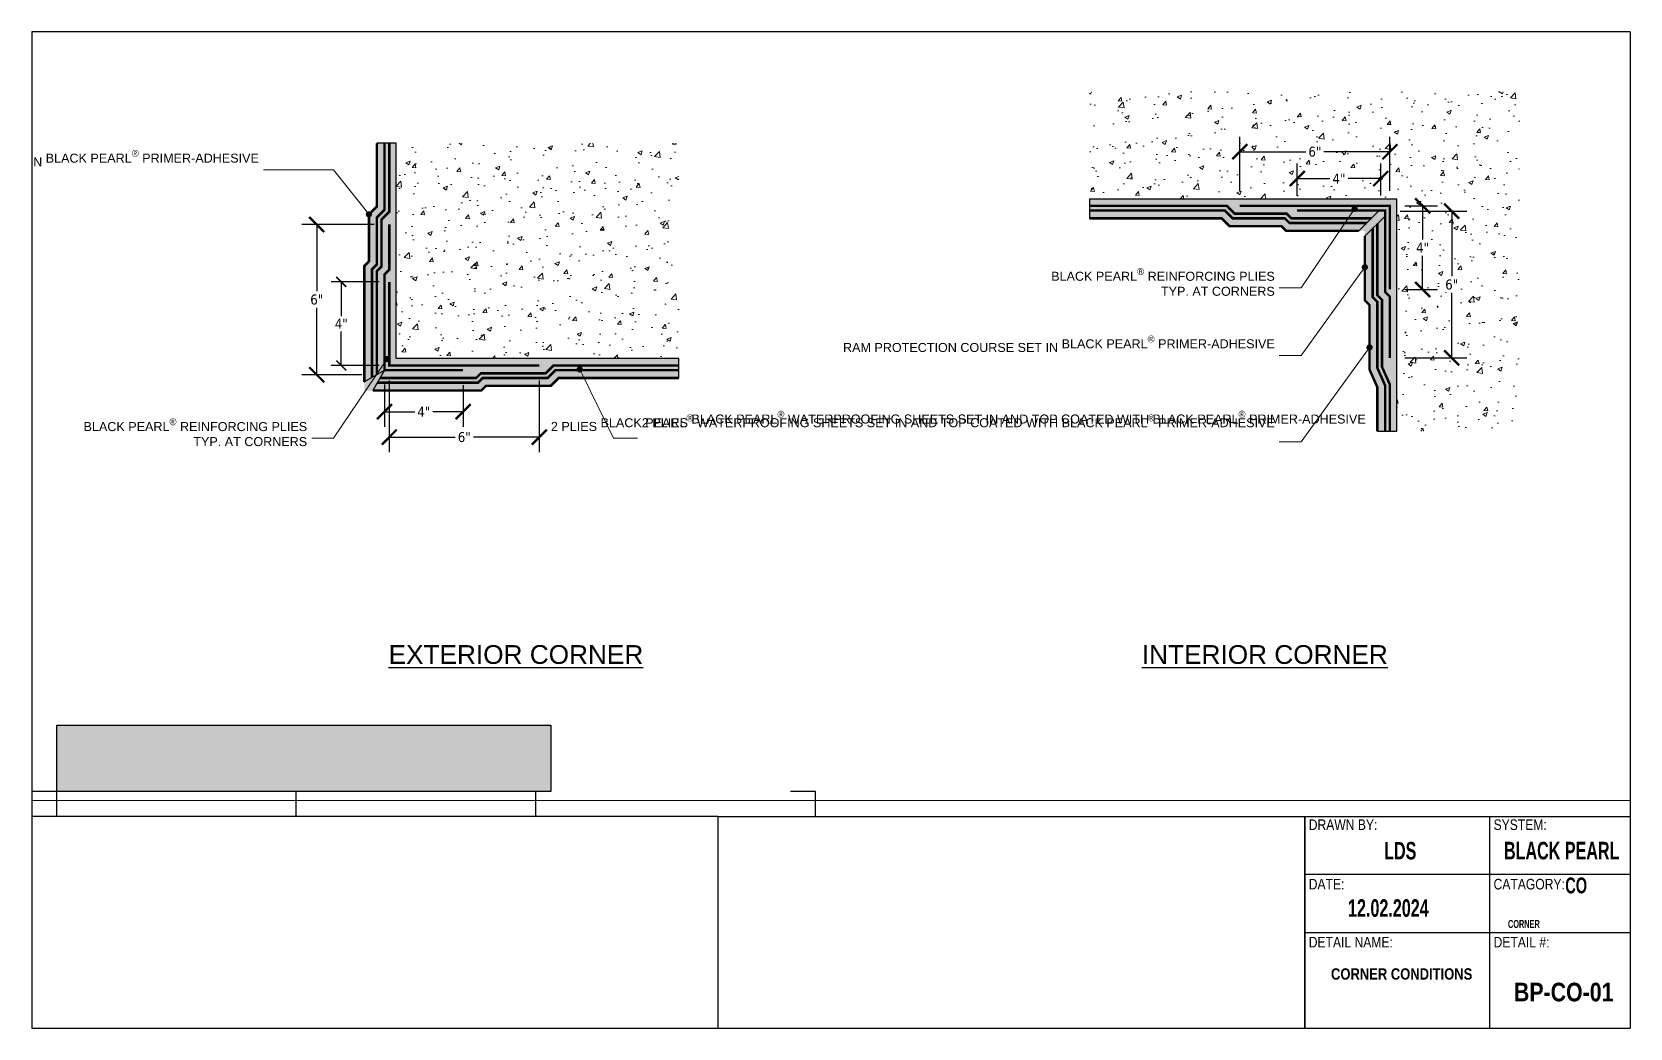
# Paper-space layout '11x17' of a CAD drawing. Header units: inches. Extents: x 0.6 to 16.6, y 0.6 to 10.6.
# The model-space entities are those that its viewports show. They can reach past a viewport. Long polylines and large blocks are cut down to what shows.
import ezdxf
from ezdxf import colors
from ezdxf.entities.mleader import LeaderData, LeaderLine
from ezdxf.math import Vec2, Vec3

# ---------------------------------------------------------------- set-up
doc = ezdxf.new("R2010")
doc.units = ezdxf.units.IN
doc.header["$MEASUREMENT"] = 0
doc.layers.get('Defpoints').update_dxf_attribs({"color": 103})
for name, color, linetype in [('A-ANNO-TITLE', 7, 'Continuous'), ('SELF ADHERING BUTYL FLASHING TAPE', 10, 'Continuous'), ('Title Block Lines', 7, 'Continuous')]:
    doc.layers.add(name, color=color, linetype=linetype)
for name, color, linetype, lineweight in [('BP Dimensions', 20, 'Continuous', 0), ('BP Others', 190, 'Continuous', 0), ('BP Primer', 2, 'Continuous', 0), ('BP Text', 20, 'Continuous', 0), ('Others', 190, 'Continuous', 0), ('RAM Black Pearl Sheet', 165, 'Continuous', 0), ('Ram Mastic', 191, 'Continuous', 0), ('Text', 20, 'Continuous', 0), ('Title Block Text', 20, 'Continuous', 0)]:
    doc.layers.add(name, color=color, linetype=linetype, lineweight=lineweight)
doc.layers.add('BP Protection Course', color=7, linetype='Continuous', lineweight=0, true_color=0x216123)
doc.styles.add('Annotative', font='tahoma.ttf')
doc.styles.add('GENERATED_STYLE_1', font='ARIALN.TTF')
doc.styles.add('GENERATED_STYLE_6', font='ARIALNB.TTF')
doc.styles.add('GENERATED_STYLE_8', font='ARIALNB.TTF', dxfattribs={"width": 0.8})
doc.styles.get("Standard").update_dxf_attribs({"font": 'ARIALN.TTF'})
doc.styles.add('TitleBlock', font='sanss___.ttf', dxfattribs={"height": 0.125})
doc.dimstyles.new('Annotative', dxfattribs={"dimscale": 0, "dimtxt": 0.09375, "dimasz": 0.09375, "dimexe": 0.09375, "dimexo": 0.09375, "dimgap": 0.0625, "dimtad": 0, "dimtih": 1, "dimtoh": 1, "dimlfac": -1, "dimzin": 3, "dimdsep": 46, "dimlunit": 4, "dimtxsty": 'Annotative', "dimblk": 'ARCHTICK', "dimcen": 0.09, "dimclrd": 256, "dimclre": 256, "dimclrt": 256, "dimadec": 0, "dimazin": 2, "dimtfac": 1, "dimtix": 1, "dimtofl": 0, "dimtmove": 1, "dimatfit": 1, "dimldrblk": 'CLOSEDBLANK', "dimfxl": 1, "dimtfill": 1, "dimtolj": 1, "dimtzin": 0, "dimarcsym": 0})

# ---------------------------------------------------------------- blocks, each defined once
blk = doc.blocks.new('Barrett Title Block LDS')
h = blk.add_hatch()
h.set_pattern_fill('HONEY', color=160, scale=2)
h.set_pattern_definition([(0, (-14.79494, -0.4674), (0.375, 0.2165064), [0.25, -0.5]), (120, (-14.79494, -0.4674), (-0.375, 0.2165064), [0.25, -0.5]), (60, (-14.79494, -0.4674), (8e-17, 0.4330127), [-0.5, 0.25])])
h.paths.add_polyline_path([(7.134, 2.152), (7.147, 2.152), (7.147, 2.143), (7.134, 2.143)])
at = {"layer": 'Ram Mastic'}
h = blk.add_hatch(dxfattribs=at)
h.set_pattern_fill('HONEY', color=256, scale=1.714998)
h.set_pattern_definition([(0, (-13.46107, 1.3637), (0.3215622, 0.185654), [0.214375, -0.4287496]), (120, (-13.46107, 1.3637), (-0.3215622, 0.185654), [0.214375, -0.4287496]), (60, (-13.46107, 1.3637), (7e-17, 0.371308), [-0.4287496, 0.214375])])
h.paths.add_polyline_path([(3.733, 2.342), (3.773, 2.342), (3.773, 2.31), (3.733, 2.31)])
h = blk.add_hatch(dxfattribs=at)
h.set_pattern_fill('HONEY', color=256, scale=1.714998)
h.set_pattern_definition([(0, (-13.63047, 0.7278), (0.3215622, 0.185654), [0.214375, -0.4287496]), (120, (-13.63047, 0.7278), (-0.3215622, 0.185654), [0.214375, -0.4287496]), (60, (-13.63047, 0.7278), (7e-17, 0.371308), [-0.4287496, 0.214375])])
h.paths.add_polyline_path([(3.458, 0.971), (3.498, 0.971), (3.498, 0.916), (3.458, 0.916)])
at = {"layer": 'SELF ADHERING BUTYL FLASHING TAPE', "linetype": 'Continuous'}
h = blk.add_hatch(dxfattribs=at)
h.set_pattern_fill('ANSI31', color=30)
h.set_pattern_definition([(45, (0.74292, 1.41906), (-0.0883883, 0.0883883), [])])
h.paths.add_polyline_path([(6.83, 1.08), (6.835, 1.068), (6.838, 1.057), (6.86, 1.066), (6.858, 1.074), (6.853, 1.086), (6.847, 1.099), (6.838, 1.106), (6.818, 1.099), (6.824, 1.093)])
h = blk.add_hatch(dxfattribs=at)
h.set_pattern_fill('ANSI31', color=30)
h.set_pattern_definition([(45, (0.74292, 1.26022), (-0.0883883, 0.0883883), [])])
h.paths.add_polyline_path([(6.83, 0.921), (6.835, 0.909), (6.838, 0.898), (6.86, 0.908), (6.858, 0.915), (6.853, 0.927), (6.847, 0.94), (6.838, 0.947), (6.818, 0.94), (6.824, 0.934)])
at = {"layer": 'Title Block Lines', "linetype": 'Continuous'}
for p, q in [((16.489, 10.488), (0.51, 10.488)), ((0.51, 10.488), (0.51, 0.533)), ((7.367, 2.647), (16.489, 2.647)), ((13.238, 0.533), (13.238, 2.647)), ((15.086, 0.533), (15.086, 2.647)), ((0.51, 0.533), (16.489, 0.533)), ((3.948, 0.533), (13.903, 0.533))]:
    blk.add_line(p, q, dxfattribs=at)
at = {"layer": 'Title Block Lines'}
for points in [[(16.489, 10.488), (16.489, 0.533)], [(7.367, 2.647), (0.51, 2.647)], [(7.367, 2.647), (7.367, 0.533)], [(13.238, 2.647), (13.238, 0.533)], [(16.489, 2.287), (16.489, 1.41)], [(16.489, 2.287), (16.489, 0.533)], [(16.489, 2.066), (13.238, 2.066)], [(16.489, 1.486), (13.238, 1.486)]]:
    blk.add_lwpolyline(points, dxfattribs=at)
at = {"layer": 'Title Block Lines', "linetype": 'Continuous', "char_height": 0.10572, "attachment_point": 1, "style": 'GENERATED_STYLE_1'}
for s, insert in [('\\A1;\\pxql;DRAWN BY:', (13.276, 2.618)), ('\\A1;\\pxql;SYSTEM:', (15.124, 2.618)), ('\\A1;\\pxql;DATE:', (13.276, 2.024)), ('\\A1;\\pxql;CATAGORY:', (15.124, 2.024)), ('\\A1;\\pxql;DETAIL NAME:', (13.276, 1.444)), ('\\A1;\\pxql;DETAIL #:', (15.124, 1.444))]:
    blk.add_mtext(s, dxfattribs=dict(at, insert=insert))
blk = doc.blocks.new('_ArchTick')
at = {"color": 0, "linetype": 'ByBlock', "const_width": 0.15}
blk.add_lwpolyline([(-0.5, -0.5), (0.5, 0.5)], dxfattribs=at)
blk = doc.blocks.new('*D28')
at = {"layer": 'BP Dimensions', "lineweight": -2, "transparency": 16777216}
for p, q in [((457.85, 70.66), (455.931, 70.66)), ((456.331, 70.66), (456.331, 69.253)), ((456.331, 67.321), (456.331, 68.728)), ((457.85, 67.321), (455.931, 67.321))]:
    blk.add_line(p, q, dxfattribs=at)
at = {"layer": 'Defpoints', "color": 0, "transparency": 16777216}
for p in [(458.25, 70.66), (456.331, 67.321), (458.25, 67.321)]:
    blk.add_point(p, dxfattribs=at)
at = {"layer": 'BP Dimensions', "lineweight": -2, "transparency": 16777216, "xscale": 0.4, "yscale": 0.4, "zscale": 0.4}
for p, rotation in [((456.331, 70.66), 90), ((456.331, 67.321), 270)]:
    blk.add_blockref('_ArchTick', p, dxfattribs=dict(at, rotation=rotation))
at = {"layer": 'BP Dimensions', "transparency": 16777216, "insert": (456.331, 68.991), "char_height": 0.4, "attachment_point": 5, "style": 'Annotative', "bg_fill": 3, "box_fill_scale": 1.25, "bg_fill_color": 256, "bg_fill_true_color": 13158600, "bg_fill_transparency": 0}
blk.add_mtext('\\A1;4"', dxfattribs=at)
blk = doc.blocks.new('_ClosedBlank')
at = {"color": 0, "linetype": 'ByBlock', "lineweight": -2}
for p, q in [((-1, 0.17), (0, 0)), ((-1, 0.17), (-1, -0.17)), ((0, 0), (-1, -0.17))]:
    blk.add_line(p, q, dxfattribs=at)
blk = doc.blocks.new('*D50')
at = {"layer": 'BP Dimensions', "lineweight": -2, "transparency": 16777216}
for p, q in [((457.65, 72.958), (454.75, 72.958)), ((455.35, 72.958), (455.35, 70.289)), ((455.35, 66.954), (455.35, 69.623)), ((457.15, 66.954), (454.75, 66.954))]:
    blk.add_line(p, q, dxfattribs=at)
at = {"layer": 'Defpoints', "color": 0, "transparency": 16777216}
for p in [(458.25, 72.958), (455.35, 66.954), (457.75, 66.954)]:
    blk.add_point(p, dxfattribs=at)
at = {"layer": 'BP Dimensions', "lineweight": -2, "transparency": 16777216, "xscale": 0.6, "yscale": 0.6, "zscale": 0.6}
for p, rotation in [((455.35, 72.958), 90), ((455.35, 66.954), 270)]:
    blk.add_blockref('_ArchTick', p, dxfattribs=dict(at, rotation=rotation))
at = {"layer": 'BP Dimensions', "transparency": 16777216, "insert": (455.35, 69.956), "char_height": 0.4, "attachment_point": 5, "style": 'Annotative', "bg_fill": 3, "box_fill_scale": 1.25, "bg_fill_color": 256, "bg_fill_true_color": 13158600, "bg_fill_transparency": 0}
blk.add_mtext('\\A1;6"', dxfattribs=at)
blk = doc.blocks.new('*D52')
at = {"layer": 'BP Dimensions', "lineweight": -2, "transparency": 16777216}
for p, q in [((458.062, 66.564), (458.062, 64.875)), ((461.202, 66.534), (461.202, 64.875)), ((458.062, 65.475), (459.267, 65.475)), ((461.202, 65.475), (459.997, 65.475))]:
    blk.add_line(p, q, dxfattribs=at)
at = {"layer": 'Defpoints', "color": 0, "transparency": 16777216}
for p in [(458.062, 67.164), (461.202, 67.134), (461.202, 65.475)]:
    blk.add_point(p, dxfattribs=at)
at = {"layer": 'BP Dimensions', "lineweight": -2, "transparency": 16777216, "xscale": 0.6, "yscale": 0.6, "zscale": 0.6, "rotation": 180}
blk.add_blockref('_ArchTick', (458.062, 65.475), dxfattribs=at)
at = {"layer": 'BP Dimensions', "lineweight": -2, "transparency": 16777216, "xscale": 0.6, "yscale": 0.6, "zscale": 0.6}
blk.add_blockref('_ArchTick', (461.202, 65.475), dxfattribs=at)
at = {"layer": 'BP Dimensions', "transparency": 16777216, "insert": (459.632, 65.475), "char_height": 0.4, "attachment_point": 5, "style": 'Annotative', "bg_fill": 3, "box_fill_scale": 1.25, "bg_fill_color": 256, "bg_fill_true_color": 13158600, "bg_fill_transparency": 0}
blk.add_mtext('\\A1;4"', dxfattribs=at)
blk = doc.blocks.new('*D51')
at = {"layer": 'BP Dimensions', "lineweight": -2, "transparency": 16777216}
for p, q in [((458.25, 66.721), (458.25, 63.857)), ((464.25, 66.721), (464.25, 63.857)), ((458.25, 64.457), (460.891, 64.457)), ((464.25, 64.457), (461.609, 64.457))]:
    blk.add_line(p, q, dxfattribs=at)
at = {"layer": 'Defpoints', "color": 0, "transparency": 16777216}
for p in [(458.25, 67.321), (464.25, 67.321), (464.25, 64.457)]:
    blk.add_point(p, dxfattribs=at)
at = {"layer": 'BP Dimensions', "lineweight": -2, "transparency": 16777216, "xscale": 0.6, "yscale": 0.6, "zscale": 0.6, "rotation": 180}
blk.add_blockref('_ArchTick', (458.25, 64.457), dxfattribs=at)
at = {"layer": 'BP Dimensions', "lineweight": -2, "transparency": 16777216, "xscale": 0.6, "yscale": 0.6, "zscale": 0.6}
blk.add_blockref('_ArchTick', (464.25, 64.457), dxfattribs=at)
at = {"layer": 'BP Dimensions', "transparency": 16777216, "insert": (461.25, 64.457), "char_height": 0.4, "attachment_point": 5, "style": 'Annotative', "bg_fill": 3, "box_fill_scale": 1.25, "bg_fill_color": 256, "bg_fill_true_color": 13158600, "bg_fill_transparency": 0}
blk.add_mtext('\\A1;6"', dxfattribs=at)
blk = doc.blocks.new('*D54')
at = {"layer": 'BP Dimensions', "lineweight": -2, "transparency": 16777216}
for p, q in [((492.268, 74.303), (492.268, 76.466)), ((498.269, 74.303), (498.269, 76.466)), ((492.268, 75.866), (494.91, 75.866)), ((498.269, 75.866), (495.627, 75.866))]:
    blk.add_line(p, q, dxfattribs=at)
at = {"layer": 'Defpoints', "color": 0, "transparency": 16777216}
for p in [(498.269, 75.866), (492.268, 73.703), (498.269, 73.703)]:
    blk.add_point(p, dxfattribs=at)
at = {"layer": 'BP Dimensions', "lineweight": -2, "transparency": 16777216, "xscale": 0.6, "yscale": 0.6, "zscale": 0.6, "rotation": 180}
blk.add_blockref('_ArchTick', (492.268, 75.866), dxfattribs=at)
at = {"layer": 'BP Dimensions', "lineweight": -2, "transparency": 16777216, "xscale": 0.6, "yscale": 0.6, "zscale": 0.6}
blk.add_blockref('_ArchTick', (498.269, 75.866), dxfattribs=at)
at = {"layer": 'BP Dimensions', "transparency": 16777216, "insert": (495.269, 75.866), "char_height": 0.4, "attachment_point": 5, "style": 'Annotative', "bg_fill": 3, "box_fill_scale": 1.25, "bg_fill_color": 256, "bg_fill_true_color": 13158600, "bg_fill_transparency": 0}
blk.add_mtext('\\A1;6"', dxfattribs=at)
blk = doc.blocks.new('*D56')
at = {"layer": 'BP Dimensions', "lineweight": -2, "transparency": 16777216}
for p, q in [((494.566, 74.108), (494.566, 75.394)), ((494.566, 74.794), (495.87, 74.794)), ((497.904, 74.794), (496.6, 74.794)), ((497.904, 74.115), (497.904, 75.394))]:
    blk.add_line(p, q, dxfattribs=at)
at = {"layer": 'Defpoints', "color": 0, "transparency": 16777216}
for p in [(497.904, 74.794), (494.566, 73.508), (497.904, 73.515)]:
    blk.add_point(p, dxfattribs=at)
at = {"layer": 'BP Dimensions', "lineweight": -2, "transparency": 16777216, "xscale": 0.6, "yscale": 0.6, "zscale": 0.6, "rotation": 180}
blk.add_blockref('_ArchTick', (494.566, 74.794), dxfattribs=at)
at = {"layer": 'BP Dimensions', "lineweight": -2, "transparency": 16777216, "xscale": 0.6, "yscale": 0.6, "zscale": 0.6}
blk.add_blockref('_ArchTick', (497.904, 74.794), dxfattribs=at)
at = {"layer": 'BP Dimensions', "transparency": 16777216, "insert": (496.235, 74.794), "char_height": 0.4, "attachment_point": 5, "style": 'Annotative', "bg_fill": 3, "box_fill_scale": 1.25, "bg_fill_color": 256, "bg_fill_true_color": 13158600, "bg_fill_transparency": 0}
blk.add_mtext('\\A1;4"', dxfattribs=at)
blk = doc.blocks.new('*D53')
at = {"layer": 'BP Dimensions', "lineweight": -2, "transparency": 16777216}
for p, q in [((498.681, 73.488), (501.343, 73.488)), ((500.743, 73.488), (500.743, 70.889)), ((500.743, 67.625), (500.743, 70.224)), ((498.869, 67.625), (501.343, 67.625))]:
    blk.add_line(p, q, dxfattribs=at)
at = {"layer": 'Defpoints', "color": 0, "transparency": 16777216}
for p in [(498.081, 73.488), (500.743, 73.488), (498.269, 67.625)]:
    blk.add_point(p, dxfattribs=at)
at = {"layer": 'BP Dimensions', "lineweight": -2, "transparency": 16777216, "xscale": 0.6, "yscale": 0.6, "zscale": 0.6}
for p, rotation in [((500.743, 73.488), 90), ((500.743, 67.625), 270)]:
    blk.add_blockref('_ArchTick', p, dxfattribs=dict(at, rotation=rotation))
at = {"layer": 'BP Dimensions', "transparency": 16777216, "insert": (500.743, 70.557), "char_height": 0.4, "attachment_point": 5, "style": 'Annotative', "bg_fill": 3, "box_fill_scale": 1.25, "bg_fill_color": 256, "bg_fill_true_color": 13158600, "bg_fill_transparency": 0}
blk.add_mtext('\\A1;6"', dxfattribs=at)
blk = doc.blocks.new('*D55')
at = {"layer": 'BP Dimensions', "lineweight": -2, "transparency": 16777216}
for p, q in [((498.869, 73.703), (500.18, 73.703)), ((499.58, 73.703), (499.58, 72.359)), ((499.58, 70.364), (499.58, 71.709)), ((498.869, 70.364), (500.18, 70.364))]:
    blk.add_line(p, q, dxfattribs=at)
at = {"layer": 'Defpoints', "color": 0, "transparency": 16777216}
for p in [(498.269, 73.703), (499.58, 73.703), (498.269, 70.364)]:
    blk.add_point(p, dxfattribs=at)
at = {"layer": 'BP Dimensions', "lineweight": -2, "transparency": 16777216, "xscale": 0.6, "yscale": 0.6, "zscale": 0.6}
for p, rotation in [((499.58, 73.703), 90), ((499.58, 70.364), 270)]:
    blk.add_blockref('_ArchTick', p, dxfattribs=dict(at, rotation=rotation))
at = {"layer": 'BP Dimensions', "transparency": 16777216, "insert": (499.58, 72.034), "char_height": 0.4, "attachment_point": 5, "style": 'Annotative', "bg_fill": 3, "box_fill_scale": 1.25, "bg_fill_color": 256, "bg_fill_true_color": 13158600, "bg_fill_transparency": 0}
blk.add_mtext('\\A1;4"', dxfattribs=at)
blk = doc.blocks.new('_Dot')
at = {"color": 0, "linetype": 'ByBlock', "lineweight": -2}
blk.add_line((-0.5, 0), (-1, 0), dxfattribs=at)
at = {"color": 0, "linetype": 'ByBlock', "const_width": 0.5}
blk.add_lwpolyline([(-0.25, 0, 1), (0.25, 0, 1)], format="xyb", close=True, dxfattribs=at)

msp = doc.modelspace()

# ---------------------------------------------------------------- hatches: boundary and pattern name
at = {"layer": 'BP Others'}
h = msp.add_hatch(dxfattribs=at)
h.set_pattern_fill('CONCRETE', color=256, scale=0.25, pattern_type=2)
h.set_pattern_definition([(50, (460.3837, 61.7585), (1.79315, -0.15688), [0.1875, -2.0625]), (355, (460.3837, 61.7585), (-0.34688, 1.88048), [0.15, -1.65]), (100.4514, (460.5332, 61.7454), (1.446273, 1.7236), [0.15935, -1.752855]), (46.184, (460.3837, 62.2585), (2.6681, -0.4138), [0.28125, -3.09375]), (96.6356, (460.606, 62.224), (2.33666, 2.4353), [0.23903, -2.62928]), (351.184, (460.3837, 62.2585), (2.33665, 2.4353), [0.225, -2.475]), (21, (460.6337, 62.1335), (1.49227, -1.006547), [0.1875, -2.0625]), (326, (460.6337, 62.1335), (0.60829, 1.812875), [0.15, -1.65]), (71.4514, (460.7581, 62.0496), (2.100557, 0.806326), [0.15935, -1.752855]), (37.5, (460.38374, 61.7585), (0.0304, 0.832235), [0, -1.63, 0, -1.675, 0, -1.65625]), (7.5, (460.3837, 61.7585), (0.657674, 0.98603), [0, -0.955, 0, -1.5925, 0, -0.63125]), (327.5, (459.82624, 61.7585), (1.334556, -0.056387), [0, -0.625, 0, -1.95, 0, -2.5875]), (317.5, (459.5762, 61.7585), (1.457965, 0.250262), [0, -0.8125, 0, -1.295, 0, -1.8375])])
h.paths.add_polyline_path([(503.446, 78.264), (486.26, 78.264), (486.26, 73.977), (498.543, 73.977), (498.543, 64.696), (503.446, 64.696)])
h.paths.add_polyline_path([(494.714, 75.934), (495.69, 75.934), (495.69, 76.834), (494.714, 76.834)], flags=24)
h.paths.add_polyline_path([(500.784, 71.5), (500.784, 72.476), (499.884, 72.476), (499.884, 71.5)], flags=24)
h.paths.add_polyline_path([(502.065, 69.871), (502.065, 70.847), (501.165, 70.847), (501.165, 69.871)], flags=24)
h.paths.add_polyline_path([(495.747, 74.686), (496.723, 74.686), (496.723, 75.586), (495.747, 75.586)], flags=24)
h = msp.add_hatch(dxfattribs=at)
h.set_pattern_fill('CONCRETE', color=256, scale=0.25, pattern_type=2)
h.set_pattern_definition([(50, (465.178, 61.7585), (1.79315, -0.15688), [0.1875, -2.0625]), (355, (465.178, 61.7585), (-0.34688, 1.88048), [0.15, -1.65]), (100.451, (465.3275, 61.7454), (1.44627, 1.7236), [0.15935, -1.75286]), (46.184, (465.178, 62.2585), (2.6681, -0.4138), [0.28125, -3.09375]), (96.636, (465.4004, 62.224), (2.33666, 2.4353), [0.23903, -2.6293]), (351.184, (465.178, 62.2585), (2.33665, 2.4353), [0.225, -2.475]), (21, (465.428, 62.1335), (1.49227, -1.00655), [0.1875, -2.0625]), (326, (465.428, 62.1335), (0.60829, 1.81288), [0.15, -1.65]), (71.451, (465.5524, 62.0496), (2.10056, 0.80633), [0.15935, -1.75286]), (37.5, (465.17804, 61.7585), (0.0304, 0.832235), [0, -1.63, 0, -1.675, 0, -1.65625]), (7.5, (465.178, 61.7585), (0.657674, 0.98603), [0, -0.955, 0, -1.5925, 0, -0.63125]), (327.5, (464.62054, 61.7585), (1.334556, -0.056387), [0, -0.625, 0, -1.95, 0, -2.5875]), (317.5, (464.3705, 61.7585), (1.457965, 0.25026), [0, -0.8125, 0, -1.295, 0, -1.8375])])
h.paths.add_polyline_path([(469.827, 76.208), (458.524, 76.208), (458.524, 67.595), (469.827, 67.595)])
at = {"layer": 'BP Primer'}
h = msp.add_hatch(dxfattribs=at)
h.set_pattern_fill('WOOD6', color=6, scale=0.2, pattern_type=2)
h.set_pattern_definition([(216.8699, (465.255245, 13.280996), (0.599999984, 0.400000025), [0.1, -0.9]), (206.5651, (465.375245, 13.221), (-0.19999983, -0.20000026), [0.2236068, -0.2236068]), (198.4349, (465.375245, 13.120996), (-0.40000009, -0.19999968), [0.1264912, -0.5059644])])
h.paths.add_polyline_path([(458.521, 76.208), (457.747, 76.208), (457.747, 73.677), (457.434, 73.364), (457.434, 71.486), (457.247, 71.298), (457.25, 66.321), (458.059, 67.133), (457.25, 66.321), (461.928, 66.321), (462.115, 66.508), (464.711, 66.508), (465.024, 66.821), (469.824, 66.821), (469.824, 67.595), (458.521, 67.595)])
h = msp.add_hatch(dxfattribs=at)
h.set_pattern_fill('WOOD6', color=6, scale=0.2, pattern_type=2)
h.set_pattern_definition([(216.8699, (436.462956, 25.278827), (0.599999984, 0.400000025), [0.1, -0.9]), (206.5651, (436.58296, 25.21883), (-0.19999983, -0.20000026), [0.2236068, -0.2236068]), (198.4349, (436.582956, 25.11883), (-0.400000087, -0.19999968), [0.1264912, -0.5059644])])
h.paths.add_polyline_path([(497.267, 72.701), (498.074, 73.512), (498.081, 73.512), (498.081, 73.515), (497.268, 72.702), (497.268, 69.922), (497.456, 69.735), (497.456, 67.155), (497.768, 66.451), (497.768, 64.694), (498.542, 64.694), (498.542, 73.974), (486.259, 73.974), (486.259, 73.2), (491.542, 73.2), (491.855, 72.887), (493.939, 72.887), (494.126, 72.7)])

# ---------------------------------------------------------------- linework, layer by layer
at = {"layer": 'BP Protection Course', "const_width": 0.1}
for points in [[(457.25, 66.666), (457.25, 71.299), (457.437, 71.487), (457.437, 73.365), (457.75, 73.678), (457.75, 76.208)], [(497.024, 72.703), (494.127, 72.703), (493.939, 72.89), (491.855, 72.89), (491.543, 73.203), (486.26, 73.203)], [(497.769, 64.696), (497.769, 66.454), (497.456, 67.158), (497.456, 69.738), (497.269, 69.925), (497.269, 72.496)], [(457.595, 66.321), (461.931, 66.321), (462.118, 66.509), (464.714, 66.509), (465.027, 66.821), (469.827, 66.821)]]:
    msp.add_lwpolyline(points, dxfattribs=at)
at = {"layer": 'Defpoints'}
for points in [[(458.524, 76.208), (457.75, 76.208), (457.75, 73.678), (457.437, 73.365), (457.437, 71.487), (457.25, 71.299), (457.25, 66.666), (458.062, 67.134), (457.595, 66.321), (461.931, 66.321), (462.118, 66.509), (464.714, 66.509), (465.027, 66.821), (469.827, 66.821), (469.827, 67.595), (458.524, 67.595), (458.524, 76.208)], [(498.543, 64.696), (498.543, 73.977), (486.26, 73.977), (486.26, 73.203), (491.543, 73.203), (491.855, 72.89), (493.939, 72.89), (494.127, 72.703), (497.024, 72.703), (497.848, 73.515), (498.081, 73.515), (498.081, 73.297), (497.269, 72.496), (497.269, 69.925), (497.456, 69.738), (497.456, 67.158), (497.769, 66.454), (497.769, 64.696), (498.543, 64.696)]]:
    msp.add_lwpolyline(points, dxfattribs=at)
at = {"layer": 'Others'}
for p in [(458.524, 76.208), (469.827, 67.595)]:
    msp.add_line(p, (458.524, 67.595), dxfattribs=at)
msp.add_lwpolyline([(498.543, 64.696), (498.543, 73.977), (486.26, 73.977)], dxfattribs=at)
at = {"layer": 'RAM Black Pearl Sheet', "const_width": 0.1}
for points in [[(457.562, 66.846), (457.562, 71.17), (457.75, 71.357), (457.75, 73.236), (458.062, 73.548), (458.062, 76.208)], [(457.75, 66.954), (457.75, 71.092), (457.937, 71.28), (457.937, 73.158), (458.25, 73.47), (458.25, 76.208)], [(497.531, 73.203), (494.334, 73.203), (494.147, 73.39), (492.062, 73.39), (491.75, 73.703), (486.26, 73.703)], [(497.341, 73.015), (494.256, 73.015), (494.069, 73.203), (491.985, 73.203), (491.672, 73.515), (486.26, 73.515)], [(498.269, 70.364), (498.269, 73.703), (492.268, 73.703)], [(498.269, 67.625), (498.269, 70.074), (498.081, 70.262), (498.081, 73.515), (494.55, 73.515)], [(457.937, 72.959), (457.937, 71.28), (457.75, 71.092), (457.75, 66.954)], [(458.25, 72.959), (458.25, 71.15), (458.062, 70.963), (458.062, 67.134), (461.203, 67.134)], [(498.269, 64.696), (498.269, 66.56), (497.956, 67.264), (497.956, 69.945), (497.769, 70.132), (497.769, 72.989)], [(498.081, 64.696), (498.081, 66.52), (497.769, 67.224), (497.769, 69.867), (497.581, 70.055), (497.581, 72.804)], [(458.25, 70.66), (458.25, 67.321), (464.25, 67.321)], [(457.774, 66.634), (461.801, 66.634), (461.989, 66.821), (464.585, 66.821), (464.897, 67.134), (469.827, 67.134)], [(457.882, 66.821), (461.724, 66.821), (461.911, 67.009), (464.507, 67.009), (464.82, 67.321), (469.827, 67.321)], [(457.882, 66.821), (461.203, 66.821)]]:
    msp.add_lwpolyline(points, dxfattribs=at)

# ---------------------------------------------------------------- texts
at = {"layer": 'A-ANNO-TITLE', "char_height": 0.75, "attachment_point": 1, "style": 'TitleBlock'}
for s, insert, width in [('\\pxqc;{\\LEXTERIOR CORNER}', (447.899, 56.142), 30.83419), ('\\pxqc;{\\LINTERIOR CORNER}', (478.492, 56.142), 29.55487)]:
    msp.add_mtext(s, dxfattribs=dict(at, insert=insert, width=width))

# ---------------------------------------------------------------- leaders
at = {"layer": 'Text'}
ml = msp.add_multileader_mtext('Standard', dxfattribs=at)
ml.set_content('{\\fArial|b0|i0|c0|p34;RAM PROTECTION COURSE SET IN \\A1;BLACK PEARL\\H0.75833x;\\S®^ ;\\H1.31869x; PRIMER-ADHESIVE}', color=256)
ml.set_leader_properties(color=256, lineweight=0)
ml.set_arrow_properties(name='DOT')
ml.build(insert=Vec2(0, 0))
ml.multileader.update_dxf_attribs({"text_left_attachment_type": 2, "text_right_attachment_type": 2, "dogleg_length": 0.36, "arrow_head_size": 0.25, "scale": 4})
ctx = ml.context
ctx.base_point, ctx.scale, ctx.char_height, ctx.arrow_head_size, ctx.landing_gap_size, ctx.plane_origin = Vec3(486.708, 67.725), 4, 0.36, 0.25, 0.18, Vec3(480.648, 67.916)
ctx.left_attachment, ctx.right_attachment, ctx.text_align_type = 2, 2, 2
notes = []
notes.append((ctx, [(1, (1, 1, 0), (494.724, 67.725), (-1, 0), 0.877, [(0, [(497.269, 71.25)], 0, [])])]))
ctx.mtext.insert, ctx.mtext.width, ctx.mtext.alignment, ctx.mtext.flow_direction = Vec3(493.667, 68.517), 6.82347, 3, 5
for ctx, leaders in notes:
    for number, flags, end, landing, length, lines in leaders:
        leader = LeaderData()
        leader.index, (leader.has_last_leader_line, leader.has_dogleg_vector, leader.attachment_direction) = number, flags
        leader.last_leader_point, leader.dogleg_vector, leader.dogleg_length = Vec3(end), Vec3(landing), length
        for number, points, colour, breaks in lines:
            line = LeaderLine()
            line.index, line.vertices, line.color, line.breaks = number, Vec3.list(points), colors.encode_raw_color(colour), breaks
            leader.lines.append(line)
        ctx.leaders.append(leader)

# ---------------------------------------------------------------- next in the draw order: dimensions: what is measured, and where the dimension line sits
at = {"layer": 'BP Dimensions'}
dim = msp.add_linear_dim(base=(498.269, 75.866), p1=(492.268, 73.703), p2=(498.269, 73.703), dimstyle='Annotative', override={"dimscale": 2, "dimtxt": 0.2, "dimasz": 0.3, "dimexe": 0.3, "dimexo": 0.3, "dimtix": 1, "dimtofl": 0, "dimtmove": 1, "dimatfit": 1}, dxfattribs=at)
dim.commit()
dim.dimension.update_dxf_attribs({"geometry": '*D54', "text_midpoint": (495.269, 75.866)})
dim = msp.add_linear_dim(base=(456.331, 67.321), p1=(458.25, 70.66), p2=(458.25, 67.321), angle=90, text='4"', dimstyle='Annotative', override={"dimscale": 1, "dimtxt": 0.4, "dimasz": 0.4, "dimexe": 0.4, "dimexo": 0.4, "dimtix": 1, "dimtofl": 0, "dimtmove": 1, "dimatfit": 1}, dxfattribs=at)
dim.commit()
dim.dimension.update_dxf_attribs({"geometry": '*D28', "text_midpoint": (456.331, 68.991)})

# ---------------------------------------------------------------- next in the draw order: dimensions: what is measured, and where the dimension line sits
dim = msp.add_linear_dim(base=(497.904, 74.794), p1=(494.566, 73.508), p2=(497.904, 73.515), text='4"', dimstyle='Annotative', override={"dimscale": 2, "dimtxt": 0.2, "dimasz": 0.3, "dimexe": 0.3, "dimexo": 0.3, "dimtix": 1, "dimtofl": 0, "dimtmove": 1, "dimatfit": 1}, dxfattribs=at)
dim.commit()
dim.dimension.update_dxf_attribs({"geometry": '*D56', "text_midpoint": (496.235, 74.794)})
dim = msp.add_linear_dim(base=(455.35, 66.954), p1=(458.25, 72.958), p2=(457.75, 66.954), angle=90, dimstyle='Annotative', override={"dimscale": 2, "dimtxt": 0.2, "dimasz": 0.3, "dimexe": 0.3, "dimexo": 0.3, "dimtix": 1, "dimtofl": 0, "dimtmove": 1, "dimatfit": 1}, dxfattribs=at)
dim.commit()
dim.dimension.update_dxf_attribs({"geometry": '*D50', "text_midpoint": (455.35, 69.956)})

# ---------------------------------------------------------------- next in the draw order: dimensions: what is measured, and where the dimension line sits
dim = msp.add_linear_dim(base=(500.743, 73.488), p1=(498.269, 67.625), p2=(498.081, 73.488), angle=90, text='6"', dimstyle='Annotative', override={"dimscale": 2, "dimtxt": 0.2, "dimasz": 0.3, "dimexe": 0.3, "dimexo": 0.3, "dimtix": 1, "dimtofl": 0, "dimtmove": 1, "dimatfit": 1}, dxfattribs=at)
dim.commit()
dim.dimension.update_dxf_attribs({"geometry": '*D53', "text_midpoint": (500.743, 70.557)})
dim = msp.add_linear_dim(base=(461.202, 65.475), p1=(458.062, 67.164), p2=(461.202, 67.134), text='4"', dimstyle='Annotative', override={"dimscale": 2, "dimtxt": 0.2, "dimasz": 0.3, "dimexe": 0.3, "dimexo": 0.3, "dimtix": 1, "dimtofl": 0, "dimtmove": 1, "dimatfit": 1}, dxfattribs=at)
dim.commit()
dim.dimension.update_dxf_attribs({"geometry": '*D52', "text_midpoint": (459.632, 65.475)})

# ---------------------------------------------------------------- next in the draw order: leaders
at = {"layer": 'BP Text'}
ml = msp.add_multileader_mtext('Standard', dxfattribs=at)
ml.set_content('\\A1;{\\fArial|b0|i0|c0|p34;BLACK PEARL\\H0.75833x;\\S®^ ;\\H1.31869x; REINFORCING PLIES \\PTYP. AT CORNERS}', color=256)
ml.set_leader_properties(color=256, lineweight=0)
ml.set_arrow_properties(name='DOT')
ml.build(insert=Vec2(0, 0))
ml.multileader.update_dxf_attribs({"text_left_attachment_type": 2, "text_right_attachment_type": 2, "dogleg_length": 0.36, "arrow_head_size": 0.25, "scale": 4})
ctx = ml.context
ctx.base_point, ctx.scale, ctx.char_height, ctx.arrow_head_size, ctx.landing_gap_size, ctx.plane_origin = Vec3(488.467, 70.424), 4, 0.36, 0.25, 0.18, Vec3(498.861, 74.093)
ctx.left_attachment, ctx.right_attachment, ctx.text_align_type = 2, 2, 2
notes = []
notes.append((ctx, [(1, (1, 1, 0), (494.724, 70.424), (-1, 0), 0.877, [(0, [(496.86, 73.587)], 0, [])])]))
ctx.mtext.insert, ctx.mtext.width, ctx.mtext.alignment, ctx.mtext.flow_direction = Vec3(493.667, 71.216), 7.17947, 3, 5
at = {"layer": 'Text'}
ml = msp.add_multileader_mtext('Standard', dxfattribs=at)
ml.set_content('{\\fArial|b0|i0|c0|p34;RAM PROTECTION COURSE SET IN \\A1;BLACK PEARL\\H0.75833x;\\S®^ ;\\H1.31869x; PRIMER-ADHESIVE}', color=256)
ml.set_leader_properties(color=256, lineweight=0)
ml.set_arrow_properties(name='DOT')
ml.build(insert=Vec2(0, 0))
ml.multileader.update_dxf_attribs({"text_left_attachment_type": 2, "text_right_attachment_type": 2, "dogleg_length": 0.36, "arrow_head_size": 0.25, "scale": 4})
ctx = ml.context
ctx.base_point, ctx.scale, ctx.char_height, ctx.arrow_head_size, ctx.landing_gap_size, ctx.plane_origin = Vec3(446.076, 75.146), 4, 0.36, 0.25, 0.18, Vec3(441.948, 75.338)
ctx.left_attachment, ctx.right_attachment, ctx.text_align_type = 2, 2, 2
notes.append((ctx, [(1, (1, 1, 0), (456.024, 75.146), (-1, 0), 2.809, [(0, [(457.437, 73.365)], 0, [])])]))
ctx.mtext.insert, ctx.mtext.width, ctx.mtext.alignment, ctx.mtext.flow_direction = Vec3(453.035, 75.939), 6.82347, 3, 5
for ctx, leaders in notes:
    for number, flags, end, landing, length, lines in leaders:
        leader = LeaderData()
        leader.index, (leader.has_last_leader_line, leader.has_dogleg_vector, leader.attachment_direction) = number, flags
        leader.last_leader_point, leader.dogleg_vector, leader.dogleg_length = Vec3(end), Vec3(landing), length
        for number, points, colour, breaks in lines:
            line = LeaderLine()
            line.index, line.vertices, line.color, line.breaks = number, Vec3.list(points), colors.encode_raw_color(colour), breaks
            leader.lines.append(line)
        ctx.leaders.append(leader)

# ---------------------------------------------------------------- next in the draw order: dimensions: what is measured, and where the dimension line sits
at = {"layer": 'BP Dimensions'}
dim = msp.add_linear_dim(base=(499.58, 73.703), p1=(498.269, 70.364), p2=(498.269, 73.703), angle=90, text='4"', dimstyle='Annotative', override={"dimscale": 2, "dimtxt": 0.2, "dimasz": 0.3, "dimexe": 0.3, "dimexo": 0.3, "dimtix": 1, "dimtofl": 0, "dimtmove": 1, "dimatfit": 1}, dxfattribs=at)
dim.commit()
dim.dimension.update_dxf_attribs({"geometry": '*D55', "text_midpoint": (499.58, 72.034)})
dim = msp.add_linear_dim(base=(464.25, 64.457), p1=(458.25, 67.321), p2=(464.25, 67.321), dimstyle='Annotative', override={"dimscale": 2, "dimtxt": 0.2, "dimasz": 0.3, "dimexe": 0.3, "dimexo": 0.3, "dimtix": 1, "dimtofl": 0, "dimtmove": 1, "dimatfit": 1}, dxfattribs=at)
dim.commit()
dim.dimension.update_dxf_attribs({"geometry": '*D51', "text_midpoint": (461.25, 64.457)})

# ---------------------------------------------------------------- next in the draw order: leaders
at = {"layer": 'BP Text'}
ml = msp.add_multileader_mtext('Standard', dxfattribs=at)
ml.set_content('{\\fArial|b0|i0|c0|p34;2 PLIES \\A1;BLACK PEARL\\H0.75833x;\\S®^ ;\\H1.31869x; WATERPROOFING SHEETS SET IN AND TOP COATED WITH BLACK PEARL\\H0.75833x;\\S®^ ;\\H1.31869x; PRIMER-ADHESIVE}', color=256)
ml.set_leader_properties(color=256, lineweight=0)
ml.set_arrow_properties(name='DOT')
ml.build(insert=Vec2(0, 0))
ml.multileader.update_dxf_attribs({"text_left_attachment_type": 2, "text_right_attachment_type": 2, "dogleg_length": 0.36, "arrow_head_size": 0.25, "scale": 4})
ctx = ml.context
ctx.base_point, ctx.scale, ctx.char_height, ctx.arrow_head_size, ctx.landing_gap_size, ctx.plane_origin = Vec3(468.172, 64.414), 4, 0.36, 0.25, 0.18, Vec3(441.303, 84.331)
ctx.left_attachment, ctx.right_attachment = 2, 2
notes = []
notes.append((ctx, [(0, (1, 1, 0), (467.22, 64.414), (1, 0), 0.953, [(0, [(465.867, 67.166)], 0, [])])]))
ctx.mtext.insert, ctx.mtext.width, ctx.mtext.flow_direction = Vec3(468.352, 65.51), 9.92644, 5
for ctx, leaders in notes:
    for number, flags, end, landing, length, lines in leaders:
        leader = LeaderData()
        leader.index, (leader.has_last_leader_line, leader.has_dogleg_vector, leader.attachment_direction) = number, flags
        leader.last_leader_point, leader.dogleg_vector, leader.dogleg_length = Vec3(end), Vec3(landing), length
        for number, points, colour, breaks in lines:
            line = LeaderLine()
            line.index, line.vertices, line.color, line.breaks = number, Vec3.list(points), colors.encode_raw_color(colour), breaks
            leader.lines.append(line)
        ctx.leaders.append(leader)

# ---------------------------------------------------------------- next in the draw order: leaders
ml = msp.add_multileader_mtext('Standard', dxfattribs=at)
ml.set_content('{\\fArial|b0|i0|c0|p34;2 PLIES \\A1;BLACK PEARL\\H0.75833x;\\S®^ ;\\H1.31869x; WATERPROOFING SHEETS SET IN AND TOP COATED WITH BLACK PEARL\\H0.75833x;\\S®^ ;\\H1.31869x; PRIMER-ADHESIVE}', color=256)
ml.set_leader_properties(color=256, lineweight=0)
ml.set_arrow_properties(name='DOT')
ml.build(insert=Vec2(0, 0))
ml.multileader.update_dxf_attribs({"text_left_attachment_type": 2, "text_right_attachment_type": 2, "dogleg_length": 0.36, "arrow_head_size": 0.25, "scale": 4})
ctx = ml.context
ctx.base_point, ctx.scale, ctx.char_height, ctx.arrow_head_size, ctx.landing_gap_size, ctx.plane_origin = Vec3(483.908, 64.265), 4, 0.36, 0.25, 0.18, Vec3(520.64, 84.183)
ctx.left_attachment, ctx.right_attachment, ctx.text_align_type = 2, 2, 2
notes = []
notes.append((ctx, [(0, (1, 1, 0), (494.724, 64.265), (-1, 0), 0.877, [(0, [(497.456, 68.043)], 0, [])])]))
ctx.mtext.insert, ctx.mtext.width, ctx.mtext.alignment, ctx.mtext.flow_direction = Vec3(493.667, 65.361), 9.92644, 3, 5
ml = msp.add_multileader_mtext('Standard', dxfattribs=at)
ml.set_content('\\A1;{\\fArial|b0|i0|c0|p34;BLACK PEARL\\H0.75833x;\\S®^ ;\\H1.31869x; REINFORCING PLIES \\PTYP. AT CORNERS}', color=256)
ml.set_leader_properties(color=256, lineweight=0)
ml.set_arrow_properties(name='DOT')
ml.build(insert=Vec2(0, 0))
ml.multileader.update_dxf_attribs({"text_left_attachment_type": 2, "text_right_attachment_type": 2, "dogleg_length": 0.36, "arrow_head_size": 0.25, "scale": 4})
ctx = ml.context
ctx.base_point, ctx.scale, ctx.char_height, ctx.arrow_head_size, ctx.landing_gap_size, ctx.plane_origin = Vec3(449.767, 64.414), 4, 0.36, 0.25, 0.18, Vec3(460.161, 68.084)
ctx.left_attachment, ctx.right_attachment, ctx.text_align_type = 2, 2, 2
notes.append((ctx, [(1, (1, 1, 0), (456.024, 64.414), (-1, 0), 0.877, [(0, [(458.16, 67.578)], 0, [])])]))
ctx.mtext.insert, ctx.mtext.width, ctx.mtext.alignment, ctx.mtext.flow_direction = Vec3(454.967, 65.207), 7.17947, 3, 5
for ctx, leaders in notes:
    for number, flags, end, landing, length, lines in leaders:
        leader = LeaderData()
        leader.index, (leader.has_last_leader_line, leader.has_dogleg_vector, leader.attachment_direction) = number, flags
        leader.last_leader_point, leader.dogleg_vector, leader.dogleg_length = Vec3(end), Vec3(landing), length
        for number, points, colour, breaks in lines:
            line = LeaderLine()
            line.index, line.vertices, line.color, line.breaks = number, Vec3.list(points), colors.encode_raw_color(colour), breaks
            leader.lines.append(line)
        ctx.leaders.append(leader)

psp = doc.layouts.new('11x17')

# ---------------------------------------------------------------- hatches: boundary and pattern name
at = {"true_color": 0xffffff}
h = psp.add_hatch(color=7, dxfattribs=at)
h.dxf.hatch_style = 1
h.paths.add_polyline_path([(0.828, 3.634), (0.828, 2.971), (5.767, 2.971), (5.767, 3.634)])

# ---------------------------------------------------------------- linework, layer by layer
at = {"layer": 'Defpoints'}
psp.add_lwpolyline([(0.828, 3.634), (5.767, 3.634), (5.767, 2.971), (0.828, 2.971)], close=True, dxfattribs=at)
for points in [[(0.828, 2.721), (0.828, 2.971), (0.578, 2.971)], [(3.221, 2.721), (3.221, 2.971), (2.971, 2.971)], [(5.615, 2.721), (5.615, 2.971), (5.365, 2.971)], [(8.411, 2.721), (8.411, 2.971), (8.161, 2.971)]]:
    psp.add_lwpolyline(points, dxfattribs=at)

# ---------------------------------------------------------------- block references
at = {"layer": 'Title Block Lines'}
psp.add_blockref('Barrett Title Block LDS', (0.068, 0.074), dxfattribs=at)

# ---------------------------------------------------------------- texts
at = {"layer": 'Text', "linetype": 'Continuous', "insert": (15.495, 1.606), "char_height": 0.08008, "attachment_point": 8, "style": 'GENERATED_STYLE_8'}
psp.add_mtext('\\A1;\\pxqc;CORNER', dxfattribs=at)
at = {"layer": 'Title Block Text', "linetype": 'Continuous'}
for s, insert, char_height, attachment_point, style in [('\\A1;\\pxqc;LDS', (14.259, 2.289), 0.17569, 8, 'GENERATED_STYLE_8'), ('\\A1;\\pxqc;BLACK PEARL', (15.873, 2.29), 0.17569, 8, 'GENERATED_STYLE_8'), ('\\A1;\\pxqc;CO', (16.018, 1.951), 0.15872, 8, 'GENERATED_STYLE_8'), ('\\A1;12.02.2024', (14.14, 1.716), 0.17569, 8, 'GENERATED_STYLE_8'), ('\\A1;BP-CO-01', (15.396, 0.871), 0.18612, 7, 'GENERATED_STYLE_6')]:
    psp.add_mtext(s, dxfattribs=dict(at, insert=insert, char_height=char_height, attachment_point=attachment_point, style=style))
at = {"layer": 'Title Block Text', "linetype": 'Continuous', "insert": (14.273, 1.204), "char_height": 0.11329, "width": 1.42367, "attachment_point": 2, "style": 'GENERATED_STYLE_6'}
psp.add_mtext('\\A1;\\pxqc;CORNER CONDITIONS', dxfattribs=at)

# ---------------------------------------------------------------- viewports
at = {"layer": 'Defpoints'}
psp.add_viewport(center=(8.567, 6.722), size=(15.979, 7.6795), view_center_point=(475.917, 65.295), view_height=30.71798, dxfattribs=at)

doc.saveas('drawing.dxf')
